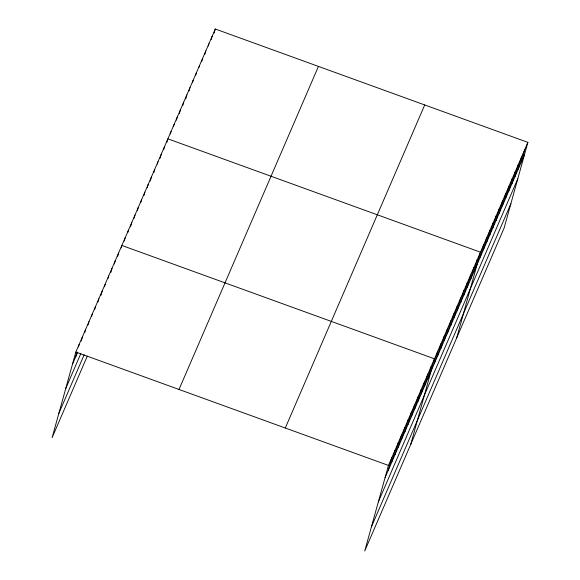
<?xml version="1.0" encoding="UTF-8"?>
<svg xmlns="http://www.w3.org/2000/svg" width="580" height="580" viewBox="0 0 580 580"><rect width="100%" height="100%" fill="white"/><g stroke="black" fill="none" stroke-linecap="round" stroke-linejoin="round"><path stroke-width="0.87" d="M527.88 142.361L388.455 465.421L364.726 551L504.15 227.94L527.88 142.361L215.274 29L75.85 352.06L52.12 437.639L87.283 356.156M75.726 356.743L76.864 352.64M78.452 346.905L79.134 344.447M81.287 340.931L82.425 336.828M84.803 332.492L85.709 329.215M88.087 324.88L88.994 321.603M91.604 316.441L92.285 313.983M94.663 309.647L95.569 306.37M97.947 302.035L98.854 298.758M101.007 295.242L102.145 291.138M104.516 286.803L105.205 284.345M108.032 278.371L108.714 275.913M110.867 272.397L112.005 268.293M114.376 263.958L115.29 260.681M117.668 256.345L118.574 253.061M121.176 247.906L121.858 245.449L434.463 358.81L410.734 444.389M124.236 241.113L125.15 237.836M127.752 232.681L128.434 230.216M130.587 226.707L131.718 222.604M134.096 218.268L135.01 214.992M137.387 210.656L138.294 207.372M140.897 202.217L141.578 199.759M143.956 195.424L144.869 192.147M147.24 187.811L148.154 184.527M150.3 181.018L151.438 176.915M153.816 172.579L154.729 169.302M157.332 164.147L158.014 161.682M160.16 158.166L161.298 154.07M163.676 149.734L164.582 146.457M166.96 142.122L167.874 138.838L480.479 252.206L456.743 337.777M170.353 133.98L171.035 131.515M173.507 126.657L174.196 124.193M176.443 120.154L177.35 116.87M179.379 113.651L180.51 109.547M182.765 105.509L183.672 102.225M185.694 99.006L186.832 94.903M189.087 90.864L189.993 87.58M192.473 82.715L193.155 80.257M195.634 75.393L196.315 72.935M199.02 67.251L199.476 65.612M201.724 61.567L202.637 58.29M204.885 54.244L205.798 50.967M208.271 46.103L208.96 43.645M211.207 39.599L212.113 36.322M214.143 33.096L215.274 29M388.332 470.104L391.739 457.809M391.616 462.492L395.031 450.189M394.908 454.872L398.315 442.576M398.192 447.26L401.599 434.964M401.476 439.647L404.891 427.344M404.767 432.027L408.175 419.732M408.052 424.415L411.459 412.119M411.336 416.802L414.751 404.499M414.62 409.183L418.035 396.887M417.912 401.57L421.319 389.274M421.196 393.958L424.611 381.654M424.48 386.338L427.895 374.042M427.772 378.726L431.179 366.43M434.34 363.493L437.755 351.197M437.632 355.881L441.039 343.585M440.916 348.268L444.324 335.965M444.2 340.649L447.615 328.352M447.492 333.036L450.899 320.74M450.776 325.423L454.184 313.12M454.06 317.804L457.475 305.508M457.345 310.191L460.759 297.895M460.636 302.579L464.043 290.275M463.92 294.959L467.335 282.663M467.204 287.346L470.619 275.05M470.496 279.734L473.903 267.431M473.78 272.114L477.188 259.818M480.225 257.179L483.64 244.883M483.387 249.857L486.801 237.554M486.548 242.534L489.955 230.231M489.709 235.212L493.116 222.908M492.87 227.889L496.277 215.586M496.03 220.567L499.438 208.263M499.191 213.244L502.599 200.941M502.352 205.922L505.76 193.618M505.506 198.599L508.921 186.296M508.667 191.277L512.082 178.974M511.828 183.954L515.243 171.651M514.989 176.632L518.404 164.328M518.15 169.309L521.565 157.006M521.311 161.987L524.719 149.684M72.442 364.356L77.698 352.176M65.736 388.542L80.852 353.51M58.826 413.453L84.129 354.822M179.01 389.47L318.435 66.41M285.295 428.011L424.72 104.951M385.048 477.717L524.472 154.657M378.341 501.903L517.766 178.843M371.432 526.814L510.857 203.761M75.85 352.06L388.455 465.421"/></g></svg>
